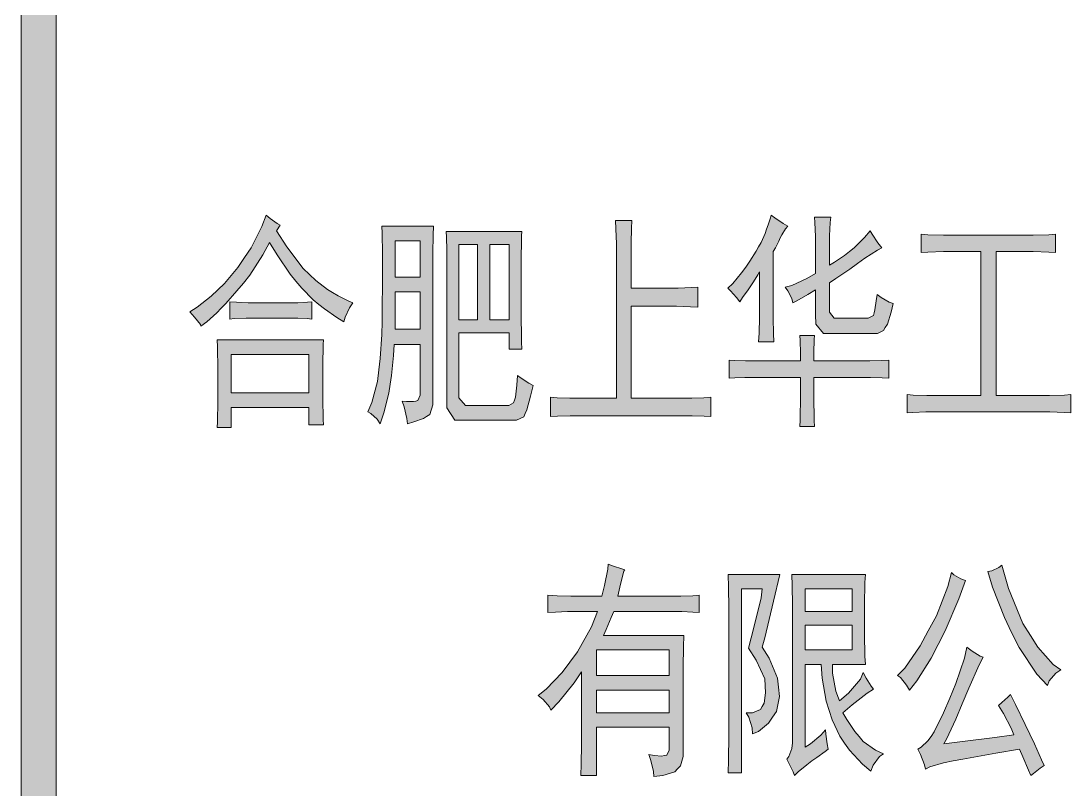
# Model space of a CAD drawing. Header units: millimetres. Extents: x 0 to 586, y 0 to 414.
# Drawn here: x 541.05 to 561.64, y 372.37 to 387.44 of the extents above; entities that cross this region are included whole.
import ezdxf

# ---------------------------------------------------------------- set-up
doc = ezdxf.new("R2010")
doc.units = ezdxf.units.MM

msp = doc.modelspace()

# ---------------------------------------------------------------- hatches: boundary and pattern name
h = msp.add_hatch(color=0)
h.dxf.hatch_style = 2
h.paths.add_polyline_path([(541.736139, 9.860139), (541.048222, 9.860139), (541.048222, 404.223361), (541.736139, 404.223361)])
h = msp.add_hatch(color=0)
h.dxf.hatch_style = 2
h.paths.add_polyline_path([(546.061194, 383.331861), (546.25875, 383.017889), (546.583306, 382.591028), (546.706778, 382.474611), (546.83025, 382.358194), (547.056028, 382.181806), (547.158333, 382.118306), (547.264167, 382.054806), (547.461722, 381.956028), (547.556972, 381.92075), (547.489944, 381.821972), (547.40175, 381.635), (547.380583, 381.546806), (547.243, 381.627944), (546.996056, 381.797278), (546.886694, 381.885472), (546.773806, 381.973667), (546.551556, 382.202972), (546.438667, 382.340556), (546.325778, 382.478139), (546.06825, 382.859139), (545.923611, 383.099028), (545.793083, 382.859139), (545.535556, 382.4605), (545.408556, 382.305278), (545.281556, 382.150056), (545.066361, 381.903111), (544.974639, 381.814917), (544.886444, 381.723194), (544.688889, 381.546806), (544.576, 381.458611), (544.565417, 381.493889), (544.452528, 381.635), (544.357278, 381.744361), (544.501917, 381.832556), (544.777083, 382.04775), (544.907611, 382.171222), (545.038139, 382.294694), (545.299194, 382.612194), (545.429722, 382.806222), (545.56025, 382.996722), (545.771917, 383.413), (545.853056, 383.63525), (545.930667, 383.57175), (546.06825, 383.472972), (546.128222, 383.437694)])
h = msp.add_hatch(color=0)
h.dxf.hatch_style = 2
h.paths.add_polyline_path([(556.087139, 383.420056), (556.041278, 383.367139), (555.963667, 383.250722), (555.935444, 383.19075), (555.91075, 383.12725), (555.840194, 382.993194), (555.797861, 382.922639), (555.797861, 381.762), (555.797861, 381.617361), (555.804917, 381.313972), (555.811972, 381.151694), (555.512111, 381.151694), (555.519167, 381.324556), (555.526222, 381.627944), (555.526222, 381.762), (555.526222, 382.527528), (555.498, 382.467556), (555.413333, 382.326444), (555.360417, 382.252361), (555.303972, 382.17475), (555.194611, 382.019528), (555.141694, 381.938389), (555.078194, 382.019528), (554.961778, 382.153583), (554.905333, 382.2065), (555.004111, 382.294694), (555.176972, 382.502833), (555.258111, 382.61925), (555.335722, 382.732139), (555.462722, 382.933222), (555.512111, 383.017889), (555.557972, 383.102556), (555.639111, 383.275417), (555.667333, 383.360083), (555.699083, 383.44475), (555.744944, 383.582333), (555.759056, 383.63525), (555.826083, 383.582333), (555.991889, 383.4765)])
h = msp.add_hatch(color=0)
h.dxf.hatch_style = 2
h.paths.add_polyline_path([(556.92675, 383.599972), (556.912639, 383.494139), (556.898528, 383.233083), (556.898528, 383.081389), (556.898528, 382.654528), (557.000833, 382.7145), (557.198389, 382.848556), (557.290111, 382.922639), (557.381833, 382.993194), (557.586444, 383.197806), (557.695806, 383.331861), (557.734611, 383.261306), (557.851028, 383.091972), (557.928639, 382.993194), (557.840444, 382.947333), (557.597028, 382.795639), (557.448861, 382.689806), (557.297167, 382.580444), (557.022, 382.393472), (556.898528, 382.312333), (556.898528, 381.850194), (556.898528, 381.733778), (556.993778, 381.617361), (557.089028, 381.617361), (557.572333, 381.617361), (557.660528, 381.617361), (557.762833, 381.670278), (557.776944, 381.723194), (557.791056, 381.779639), (557.819278, 381.956028), (557.833389, 382.083028), (557.914528, 382.019528), (558.073278, 381.931333), (558.147361, 381.903111), (558.112083, 381.733778), (558.038, 381.500944), (557.995667, 381.437444), (557.956861, 381.377472), (557.840444, 381.313972), (557.762833, 381.313972), (556.92675, 381.313972), (556.782111, 381.313972), (556.630417, 381.500944), (556.623361, 381.687917), (556.623361, 382.171222), (556.478722, 382.083028), (556.26, 381.956028), (556.182389, 381.92075), (556.16475, 382.001889), (556.087139, 382.153583), (556.034222, 382.224139), (556.16475, 382.259417), (556.457556, 382.393472), (556.623361, 382.49225), (556.623361, 383.046111), (556.623361, 383.215444), (556.616306, 383.494139), (556.60925, 383.599972)])
h = msp.add_hatch(color=0)
h.paths.add_polyline_path([(548.520056, 379.991056), (548.60825, 379.984), (548.742306, 379.984), (548.788167, 379.991056), (548.8305, 380.001639), (548.876361, 380.107472), (548.876361, 380.20625), (548.876361, 381.098778), (548.368361, 381.098778), (548.35425, 380.887111), (548.311917, 380.495528), (548.287222, 380.322667), (548.259, 380.149806), (548.16375, 379.76175), (548.093194, 379.546556), (548.033222, 379.63475), (547.90975, 379.751167), (547.84625, 379.779389), (547.927389, 379.966361), (548.040278, 380.375583), (548.064972, 380.601361), (548.093194, 380.823611), (548.124944, 381.296333), (548.128472, 381.546806), (548.132, 381.797278), (548.135528, 382.322917), (548.135528, 382.598083), (548.135528, 382.876778), (548.128472, 383.286), (548.121417, 383.420056), (549.137417, 383.420056), (549.130361, 383.243667), (549.123306, 382.894417), (549.123306, 382.725083), (549.123306, 380.082778), (549.123306, 379.9205), (549.063333, 379.726472), (548.999833, 379.687667), (548.939861, 379.652389), (548.752889, 379.581833), (548.629417, 379.546556), (548.615306, 379.652389), (548.562389, 379.878167)])
h.paths.add_polyline_path([(548.876361, 381.402167), (548.876361, 382.135944), (548.382472, 382.135944), (548.382472, 381.402167)])
h.paths.add_polyline_path([(548.876361, 382.421694), (548.876361, 383.134306), (548.382472, 383.134306), (548.382472, 382.421694)])
h = msp.add_hatch(color=0)
h.dxf.hatch_style = 2
h.paths.add_polyline_path([(553.025028, 383.529417), (553.017972, 383.377722), (553.010917, 383.091972), (553.010917, 382.957917), (553.010917, 382.2065), (553.794083, 382.2065), (553.931667, 382.2065), (554.192722, 382.217083), (554.316194, 382.224139), (554.316194, 381.832556), (554.178611, 381.839611), (553.903444, 381.850194), (553.765861, 381.850194), (553.010917, 381.850194), (553.010917, 380.0475), (554.097472, 380.0475), (554.199778, 380.0475), (554.439667, 380.054556), (554.57725, 380.065139), (554.57725, 379.687667), (554.446722, 379.69825), (554.206833, 379.705306), (554.097472, 379.705306), (551.924361, 379.705306), (551.815, 379.705306), (551.568056, 379.69825), (551.430472, 379.687667), (551.430472, 380.065139), (551.561, 380.054556), (551.807944, 380.0475), (551.924361, 380.0475), (552.721639, 380.0475), (552.721639, 382.940278), (552.721639, 383.074333), (552.714583, 383.367139), (552.707528, 383.529417)])
h = msp.add_hatch(color=0)
h.paths.add_polyline_path([(550.869556, 383.314222), (550.8625, 383.233083), (550.855444, 382.689806), (550.855444, 382.224139), (550.855444, 381.762), (550.8625, 381.151694), (550.869556, 381.010583), (550.622611, 381.010583), (550.622611, 381.331611), (549.631306, 381.331611), (549.631306, 380.20625), (549.631306, 380.054556), (549.761833, 379.902861), (549.892361, 379.902861), (550.537944, 379.902861), (550.615556, 379.902861), (550.707278, 379.955778), (550.724917, 380.012222), (550.742556, 380.065139), (550.770778, 380.305028), (550.784889, 380.492), (550.855444, 380.439083), (551.007139, 380.340306), (551.088278, 380.297972), (551.038889, 380.089833), (550.964806, 379.818194), (550.936583, 379.751167), (550.908361, 379.684139), (550.763722, 379.617111), (550.647306, 379.617111), (549.715972, 379.617111), (549.557222, 379.617111), (549.398472, 379.860528), (549.398472, 380.100417), (549.398472, 382.795639), (549.398472, 382.947333), (549.391417, 383.208389), (549.384361, 383.314222)])
h.paths.add_polyline_path([(550.622611, 381.582083), (550.622611, 383.06375), (550.238083, 383.06375), (550.238083, 381.582083)])
h.paths.add_polyline_path([(550.001722, 381.582083), (550.001722, 383.06375), (549.631306, 383.06375), (549.631306, 381.582083)])
h = msp.add_hatch(color=0)
h.dxf.hatch_style = 2
h.paths.add_polyline_path([(560.729694, 383.243667), (560.8955, 383.243667), (561.198889, 383.250722), (561.332944, 383.261306), (561.332944, 382.905), (561.198889, 382.912056), (560.8955, 382.922639), (560.729694, 382.922639), (560.168778, 382.922639), (560.168778, 380.100417), (561.061306, 380.100417), (561.216528, 380.100417), (561.505806, 380.107472), (561.636333, 380.118056), (561.636333, 379.76175), (561.505806, 379.768806), (561.223583, 379.779389), (561.075417, 379.779389), (558.944639, 379.779389), (558.792944, 379.779389), (558.531889, 379.768806), (558.422528, 379.76175), (558.422528, 380.118056), (558.538944, 380.107472), (558.807056, 380.100417), (558.95875, 380.100417), (559.865389, 380.100417), (559.865389, 382.922639), (559.315056, 382.922639), (559.138667, 382.922639), (558.828222, 382.912056), (558.697694, 382.905), (558.697694, 383.261306), (558.828222, 383.250722), (559.138667, 383.243667), (559.315056, 383.243667)])
h = msp.add_hatch(color=0)
h.dxf.hatch_style = 2
h.paths.add_polyline_path([(546.364583, 381.92075), (546.473944, 381.92075), (546.664444, 381.931333), (546.749111, 381.938389), (546.749111, 381.599722), (546.657389, 381.610306), (546.473944, 381.617361), (546.375167, 381.617361), (545.606111, 381.617361), (545.465, 381.617361), (545.228639, 381.610306), (545.140444, 381.599722), (545.140444, 381.938389), (545.270972, 381.931333), (545.503806, 381.92075), (545.606111, 381.92075)])
h = msp.add_hatch(color=0)
h.paths.add_polyline_path([(546.981944, 381.1905), (546.974889, 381.098778), (546.967833, 380.689556), (546.967833, 380.368528), (546.967833, 380.0475), (546.974889, 379.627694), (546.981944, 379.528917), (546.692667, 379.528917), (546.692667, 379.867583), (545.168667, 379.867583), (545.168667, 379.476), (544.8935, 379.476), (544.900556, 379.581833), (544.907611, 379.991056), (544.907611, 380.297972), (544.907611, 380.608417), (544.900556, 381.056444), (544.8935, 381.1905)])
h.paths.add_polyline_path([(546.692667, 380.153333), (546.692667, 380.90475), (545.168667, 380.90475), (545.168667, 380.153333)])
h = msp.add_hatch(color=0)
h.dxf.hatch_style = 2
h.paths.add_polyline_path([(556.334083, 380.77775), (556.334083, 380.929444), (556.327028, 381.179917), (556.319972, 381.278694), (556.60925, 381.278694), (556.602194, 381.197556), (556.595139, 380.947083), (556.595139, 380.77775), (557.586444, 380.77775), (557.68875, 380.77775), (557.928639, 380.788333), (558.066222, 380.795389), (558.066222, 380.439083), (557.935694, 380.449667), (557.702861, 380.456722), (557.597028, 380.456722), (556.595139, 380.456722), (556.595139, 380.089833), (556.602194, 379.610056), (556.60925, 379.493639), (556.319972, 379.493639), (556.327028, 379.617111), (556.334083, 380.100417), (556.334083, 380.456722), (555.332194, 380.456722), (555.244, 380.456722), (555.042917, 380.449667), (554.933556, 380.439083), (554.933556, 380.795389), (555.042917, 380.788333), (555.251056, 380.77775), (555.346306, 380.77775)])
h = msp.add_hatch(color=0)
h.paths.add_polyline_path([(551.187056, 374.219611), (551.345806, 374.343083), (551.65625, 374.671167), (551.807944, 374.87225), (551.959639, 375.073333), (552.231278, 375.567222), (552.35475, 375.863556), (551.860861, 375.863556), (551.765611, 375.863556), (551.525722, 375.852972), (551.381083, 375.845917), (551.381083, 376.184583), (551.561, 376.174), (551.829111, 376.166944), (551.917306, 376.166944), (552.439417, 376.166944), (552.492333, 376.378611), (552.555833, 376.692583), (552.562889, 376.791361), (552.665194, 376.756083), (552.831, 376.703167), (552.890972, 376.685528), (552.869806, 376.657306), (552.802778, 376.399778), (552.753389, 376.166944), (553.868167, 376.166944), (553.984583, 376.166944), (554.224472, 376.174), (554.347944, 376.184583), (554.347944, 375.845917), (554.224472, 375.852972), (554.00575, 375.863556), (553.906972, 375.863556), (552.67225, 375.863556), (552.622861, 375.747139), (552.520556, 375.514306), (552.467639, 375.397889), (554.044556, 375.397889), (554.0375, 375.175639), (554.030444, 374.773472), (554.030444, 374.593556), (554.030444, 373.147167), (554.030444, 373.023694), (553.977528, 372.84025), (553.921083, 372.783806), (553.868167, 372.723833), (553.635333, 372.64975), (553.455417, 372.632111), (553.448361, 372.727361), (553.398972, 372.942556), (553.360167, 373.058972), (553.462472, 373.041333), (553.614167, 373.03075), (553.660028, 373.041333), (553.709417, 373.051917), (553.758806, 373.147167), (553.758806, 373.238889), (553.758806, 373.595194), (552.330056, 373.595194), (552.330056, 372.64975), (552.026667, 372.64975), (552.033722, 372.872), (552.040778, 373.256528), (552.040778, 373.415278), (552.040778, 374.685278), (551.896139, 374.470083), (551.59275, 374.096139), (551.437528, 373.933861), (551.409306, 373.997361), (551.285833, 374.138472)])
h.paths.add_polyline_path([(553.758806, 374.611194), (553.758806, 375.112139), (552.330056, 375.112139), (552.330056, 374.611194)])
h.paths.add_polyline_path([(553.758806, 373.880944), (553.758806, 374.325444), (552.330056, 374.325444), (552.330056, 373.880944)])
h = msp.add_hatch(color=0)
h.dxf.hatch_style = 2
h.paths.add_polyline_path([(560.281667, 376.773722), (560.412194, 376.318639), (560.690889, 375.630722), (560.839056, 375.397889), (560.987222, 375.165056), (561.283556, 374.826389), (561.43525, 374.720556), (561.34, 374.657056), (561.209472, 374.505361), (561.174194, 374.417167), (560.969583, 374.639417), (560.616806, 375.158), (560.472167, 375.450806), (560.331056, 375.747139), (560.094694, 376.343333), (560.0065, 376.646722), (560.084111, 376.664361), (560.218167, 376.727861)])
h = msp.add_hatch(color=0)
h.dxf.hatch_style = 2
h.paths.add_polyline_path([(555.928389, 376.593806), (555.804917, 376.068167), (555.632056, 375.352028), (555.582667, 375.165056), (555.72025, 374.953389), (555.879, 374.558278), (555.900167, 374.381889), (555.921333, 374.201972), (555.861361, 373.905639), (555.78375, 373.79275), (555.702611, 373.676333), (555.508583, 373.514056), (555.392167, 373.468194), (555.385111, 373.584611), (555.321611, 373.79275), (555.268694, 373.880944), (555.392167, 373.880944), (555.550917, 373.944444), (555.582667, 374.004417), (555.617944, 374.067917), (555.646167, 374.269), (555.639111, 374.406583), (555.632056, 374.544167), (555.46625, 374.914583), (555.311028, 375.147417), (555.420389, 375.549583), (555.557972, 376.131667), (555.582667, 376.308056), (555.173444, 376.308056), (555.173444, 372.702667), (554.912389, 372.702667), (554.919444, 372.953139), (554.9265, 373.4435), (554.9265, 373.683389), (554.9265, 375.771833), (554.9265, 375.934111), (554.919444, 376.343333), (554.912389, 376.593806)])
h = msp.add_hatch(color=0)
h.paths.add_polyline_path([(557.604083, 376.593806), (557.597028, 376.435056), (557.589972, 375.987028), (557.589972, 375.701278), (557.589972, 375.426111), (557.597028, 374.988667), (557.604083, 374.826389), (556.9585, 374.826389), (556.9585, 374.657056), (557.025528, 374.30075), (557.096083, 374.113778), (557.272472, 374.265472), (557.508833, 374.540639), (557.56175, 374.667639), (557.618194, 374.558278), (557.7205, 374.399528), (557.766361, 374.343083), (557.642889, 374.265472), (557.343028, 374.032639), (557.163111, 373.880944), (557.240722, 373.746889), (557.395944, 373.514056), (557.480611, 373.415278), (557.56175, 373.3165), (557.801639, 373.147167), (557.960389, 373.076611), (557.87925, 373.023694), (557.755778, 372.854361), (557.713444, 372.737944), (557.547639, 372.872), (557.290111, 373.143639), (557.198389, 373.281222), (557.106667, 373.422333), (556.954972, 373.743361), (556.895, 373.926806), (556.838556, 374.106722), (556.757417, 374.558278), (556.73625, 374.826389), (556.422278, 374.826389), (556.422278, 373.203611), (556.531639, 373.274167), (556.732722, 373.4435), (556.820917, 373.542278), (556.827972, 373.461139), (556.856194, 373.274167), (556.873833, 373.164806), (556.813861, 373.122472), (556.651583, 373.006056), (556.552806, 372.9355), (556.454028, 372.861417), (556.284694, 372.720306), (556.217667, 372.64975), (556.189444, 372.720306), (556.111833, 372.879056), (556.065972, 372.970778), (556.104778, 373.023694), (556.161222, 373.182444), (556.175333, 373.291806), (556.175333, 375.810639), (556.175333, 375.987028), (556.168278, 376.378611), (556.161222, 376.593806)])
h.paths.add_polyline_path([(557.343028, 375.112139), (557.343028, 375.595444), (556.422278, 375.595444), (556.422278, 375.112139)])
h.paths.add_polyline_path([(557.343028, 375.863556), (557.343028, 376.308056), (556.422278, 376.308056), (556.422278, 375.863556)])
h = msp.add_hatch(color=0)
h.dxf.hatch_style = 2
h.paths.add_polyline_path([(559.569056, 376.470333), (559.438528, 376.114028), (559.170417, 375.486083), (559.032833, 375.217972), (558.89525, 374.953389), (558.613028, 374.505361), (558.468389, 374.325444), (558.411944, 374.424222), (558.295528, 374.568861), (558.235556, 374.611194), (558.380194, 374.755833), (558.680056, 375.193278), (558.838806, 375.486083), (558.997556, 375.782417), (559.223333, 376.353917), (559.293889, 376.629083), (559.33975, 376.58675), (559.477333, 376.505611)])
h = msp.add_hatch(color=0)
h.dxf.hatch_style = 2
h.paths.add_polyline_path([(560.5145, 373.450556), (560.461583, 373.577556), (560.309889, 373.863306), (560.214639, 374.022056), (560.281667, 374.0785), (560.398083, 374.184333), (560.447472, 374.23725), (560.549778, 374.039694), (560.740278, 373.651639), (560.832, 373.461139), (560.920194, 373.270639), (561.057778, 372.960194), (561.107167, 372.843778), (561.029556, 372.790861), (560.899028, 372.692083), (560.846111, 372.64975), (560.803778, 372.755583), (560.694417, 373.013111), (560.623861, 373.164806), (560.16525, 373.087194), (559.516139, 372.970778), (559.325639, 372.9355), (559.138667, 372.896694), (558.867028, 372.819083), (558.785889, 372.773222), (558.764722, 372.861417), (558.687111, 373.058972), (558.634194, 373.164806), (558.701222, 373.203611), (558.83175, 373.327083), (558.89525, 373.415278), (558.955222, 373.507), (559.138667, 373.880944), (559.258611, 374.166694), (559.378556, 374.452444), (559.547889, 374.953389), (559.59375, 375.165056), (559.699583, 375.087444), (559.854806, 374.988667), (559.91125, 374.971028), (559.833639, 374.819333), (559.632556, 374.36425), (559.505556, 374.057333), (559.378556, 373.753944), (559.195111, 373.362361), (559.142194, 373.274167), (559.456167, 373.309444), (560.144083, 373.397639)])

# ---------------------------------------------------------------- linework, layer by layer
at = {"color": 0, "lineweight": 0}
for points in [[(541.736139, 9.860139), (541.048222, 9.860139), (541.048222, 404.223361), (541.736139, 404.223361)], [(546.061194, 383.331861), (546.25875, 383.017889), (546.583306, 382.591028), (546.706778, 382.474611), (546.83025, 382.358194), (547.056028, 382.181806), (547.158333, 382.118306), (547.264167, 382.054806), (547.461722, 381.956028), (547.556972, 381.92075), (547.489944, 381.821972), (547.40175, 381.635), (547.380583, 381.546806), (547.243, 381.627944), (546.996056, 381.797278), (546.886694, 381.885472), (546.773806, 381.973667), (546.551556, 382.202972), (546.438667, 382.340556), (546.325778, 382.478139), (546.06825, 382.859139), (545.923611, 383.099028), (545.793083, 382.859139), (545.535556, 382.4605), (545.408556, 382.305278), (545.281556, 382.150056), (545.066361, 381.903111), (544.974639, 381.814917), (544.886444, 381.723194), (544.688889, 381.546806), (544.576, 381.458611), (544.565417, 381.493889), (544.452528, 381.635), (544.357278, 381.744361), (544.501917, 381.832556), (544.777083, 382.04775), (544.907611, 382.171222), (545.038139, 382.294694), (545.299194, 382.612194), (545.429722, 382.806222), (545.56025, 382.996722), (545.771917, 383.413), (545.853056, 383.63525), (545.930667, 383.57175), (546.06825, 383.472972), (546.128222, 383.437694)], [(556.087139, 383.420056), (556.041278, 383.367139), (555.963667, 383.250722), (555.935444, 383.19075), (555.91075, 383.12725), (555.840194, 382.993194), (555.797861, 382.922639), (555.797861, 381.762), (555.797861, 381.617361), (555.804917, 381.313972), (555.811972, 381.151694), (555.512111, 381.151694), (555.519167, 381.324556), (555.526222, 381.627944), (555.526222, 381.762), (555.526222, 382.527528), (555.498, 382.467556), (555.413333, 382.326444), (555.360417, 382.252361), (555.303972, 382.17475), (555.194611, 382.019528), (555.141694, 381.938389), (555.078194, 382.019528), (554.961778, 382.153583), (554.905333, 382.2065), (555.004111, 382.294694), (555.176972, 382.502833), (555.258111, 382.61925), (555.335722, 382.732139), (555.462722, 382.933222), (555.512111, 383.017889), (555.557972, 383.102556), (555.639111, 383.275417), (555.667333, 383.360083), (555.699083, 383.44475), (555.744944, 383.582333), (555.759056, 383.63525), (555.826083, 383.582333), (555.991889, 383.4765)], [(556.92675, 383.599972), (556.912639, 383.494139), (556.898528, 383.233083), (556.898528, 383.081389), (556.898528, 382.654528), (557.000833, 382.7145), (557.198389, 382.848556), (557.290111, 382.922639), (557.381833, 382.993194), (557.586444, 383.197806), (557.695806, 383.331861), (557.734611, 383.261306), (557.851028, 383.091972), (557.928639, 382.993194), (557.840444, 382.947333), (557.597028, 382.795639), (557.448861, 382.689806), (557.297167, 382.580444), (557.022, 382.393472), (556.898528, 382.312333), (556.898528, 381.850194), (556.898528, 381.733778), (556.993778, 381.617361), (557.089028, 381.617361), (557.572333, 381.617361), (557.660528, 381.617361), (557.762833, 381.670278), (557.776944, 381.723194), (557.791056, 381.779639), (557.819278, 381.956028), (557.833389, 382.083028), (557.914528, 382.019528), (558.073278, 381.931333), (558.147361, 381.903111), (558.112083, 381.733778), (558.038, 381.500944), (557.995667, 381.437444), (557.956861, 381.377472), (557.840444, 381.313972), (557.762833, 381.313972), (556.92675, 381.313972), (556.782111, 381.313972), (556.630417, 381.500944), (556.623361, 381.687917), (556.623361, 382.171222), (556.478722, 382.083028), (556.26, 381.956028), (556.182389, 381.92075), (556.16475, 382.001889), (556.087139, 382.153583), (556.034222, 382.224139), (556.16475, 382.259417), (556.457556, 382.393472), (556.623361, 382.49225), (556.623361, 383.046111), (556.623361, 383.215444), (556.616306, 383.494139), (556.60925, 383.599972)], [(548.520056, 379.991056), (548.60825, 379.984), (548.742306, 379.984), (548.788167, 379.991056), (548.8305, 380.001639), (548.876361, 380.107472), (548.876361, 380.20625), (548.876361, 381.098778), (548.368361, 381.098778), (548.35425, 380.887111), (548.311917, 380.495528), (548.287222, 380.322667), (548.259, 380.149806), (548.16375, 379.76175), (548.093194, 379.546556), (548.033222, 379.63475), (547.90975, 379.751167), (547.84625, 379.779389), (547.927389, 379.966361), (548.040278, 380.375583), (548.064972, 380.601361), (548.093194, 380.823611), (548.124944, 381.296333), (548.128472, 381.546806), (548.132, 381.797278), (548.135528, 382.322917), (548.135528, 382.598083), (548.135528, 382.876778), (548.128472, 383.286), (548.121417, 383.420056), (549.137417, 383.420056), (549.130361, 383.243667), (549.123306, 382.894417), (549.123306, 382.725083), (549.123306, 380.082778), (549.123306, 379.9205), (549.063333, 379.726472), (548.999833, 379.687667), (548.939861, 379.652389), (548.752889, 379.581833), (548.629417, 379.546556), (548.615306, 379.652389), (548.562389, 379.878167)], [(553.025028, 383.529417), (553.017972, 383.377722), (553.010917, 383.091972), (553.010917, 382.957917), (553.010917, 382.2065), (553.794083, 382.2065), (553.931667, 382.2065), (554.192722, 382.217083), (554.316194, 382.224139), (554.316194, 381.832556), (554.178611, 381.839611), (553.903444, 381.850194), (553.765861, 381.850194), (553.010917, 381.850194), (553.010917, 380.0475), (554.097472, 380.0475), (554.199778, 380.0475), (554.439667, 380.054556), (554.57725, 380.065139), (554.57725, 379.687667), (554.446722, 379.69825), (554.206833, 379.705306), (554.097472, 379.705306), (551.924361, 379.705306), (551.815, 379.705306), (551.568056, 379.69825), (551.430472, 379.687667), (551.430472, 380.065139), (551.561, 380.054556), (551.807944, 380.0475), (551.924361, 380.0475), (552.721639, 380.0475), (552.721639, 382.940278), (552.721639, 383.074333), (552.714583, 383.367139), (552.707528, 383.529417)], [(550.869556, 383.314222), (550.8625, 383.233083), (550.855444, 382.689806), (550.855444, 382.224139), (550.855444, 381.762), (550.8625, 381.151694), (550.869556, 381.010583), (550.622611, 381.010583), (550.622611, 381.331611), (549.631306, 381.331611), (549.631306, 380.20625), (549.631306, 380.054556), (549.761833, 379.902861), (549.892361, 379.902861), (550.537944, 379.902861), (550.615556, 379.902861), (550.707278, 379.955778), (550.724917, 380.012222), (550.742556, 380.065139), (550.770778, 380.305028), (550.784889, 380.492), (550.855444, 380.439083), (551.007139, 380.340306), (551.088278, 380.297972), (551.038889, 380.089833), (550.964806, 379.818194), (550.936583, 379.751167), (550.908361, 379.684139), (550.763722, 379.617111), (550.647306, 379.617111), (549.715972, 379.617111), (549.557222, 379.617111), (549.398472, 379.860528), (549.398472, 380.100417), (549.398472, 382.795639), (549.398472, 382.947333), (549.391417, 383.208389), (549.384361, 383.314222)], [(560.729694, 383.243667), (560.8955, 383.243667), (561.198889, 383.250722), (561.332944, 383.261306), (561.332944, 382.905), (561.198889, 382.912056), (560.8955, 382.922639), (560.729694, 382.922639), (560.168778, 382.922639), (560.168778, 380.100417), (561.061306, 380.100417), (561.216528, 380.100417), (561.505806, 380.107472), (561.636333, 380.118056), (561.636333, 379.76175), (561.505806, 379.768806), (561.223583, 379.779389), (561.075417, 379.779389), (558.944639, 379.779389), (558.792944, 379.779389), (558.531889, 379.768806), (558.422528, 379.76175), (558.422528, 380.118056), (558.538944, 380.107472), (558.807056, 380.100417), (558.95875, 380.100417), (559.865389, 380.100417), (559.865389, 382.922639), (559.315056, 382.922639), (559.138667, 382.922639), (558.828222, 382.912056), (558.697694, 382.905), (558.697694, 383.261306), (558.828222, 383.250722), (559.138667, 383.243667), (559.315056, 383.243667)], [(548.876361, 382.421694), (548.876361, 383.134306), (548.382472, 383.134306), (548.382472, 382.421694)], [(550.001722, 381.582083), (550.001722, 383.06375), (549.631306, 383.06375), (549.631306, 381.582083)], [(550.622611, 381.582083), (550.622611, 383.06375), (550.238083, 383.06375), (550.238083, 381.582083)], [(548.876361, 381.402167), (548.876361, 382.135944), (548.382472, 382.135944), (548.382472, 381.402167)], [(546.364583, 381.92075), (546.473944, 381.92075), (546.664444, 381.931333), (546.749111, 381.938389), (546.749111, 381.599722), (546.657389, 381.610306), (546.473944, 381.617361), (546.375167, 381.617361), (545.606111, 381.617361), (545.465, 381.617361), (545.228639, 381.610306), (545.140444, 381.599722), (545.140444, 381.938389), (545.270972, 381.931333), (545.503806, 381.92075), (545.606111, 381.92075)], [(546.981944, 381.1905), (546.974889, 381.098778), (546.967833, 380.689556), (546.967833, 380.368528), (546.967833, 380.0475), (546.974889, 379.627694), (546.981944, 379.528917), (546.692667, 379.528917), (546.692667, 379.867583), (545.168667, 379.867583), (545.168667, 379.476), (544.8935, 379.476), (544.900556, 379.581833), (544.907611, 379.991056), (544.907611, 380.297972), (544.907611, 380.608417), (544.900556, 381.056444), (544.8935, 381.1905)], [(556.334083, 380.77775), (556.334083, 380.929444), (556.327028, 381.179917), (556.319972, 381.278694), (556.60925, 381.278694), (556.602194, 381.197556), (556.595139, 380.947083), (556.595139, 380.77775), (557.586444, 380.77775), (557.68875, 380.77775), (557.928639, 380.788333), (558.066222, 380.795389), (558.066222, 380.439083), (557.935694, 380.449667), (557.702861, 380.456722), (557.597028, 380.456722), (556.595139, 380.456722), (556.595139, 380.089833), (556.602194, 379.610056), (556.60925, 379.493639), (556.319972, 379.493639), (556.327028, 379.617111), (556.334083, 380.100417), (556.334083, 380.456722), (555.332194, 380.456722), (555.244, 380.456722), (555.042917, 380.449667), (554.933556, 380.439083), (554.933556, 380.795389), (555.042917, 380.788333), (555.251056, 380.77775), (555.346306, 380.77775)], [(546.692667, 380.153333), (546.692667, 380.90475), (545.168667, 380.90475), (545.168667, 380.153333)], [(551.187056, 374.219611), (551.345806, 374.343083), (551.65625, 374.671167), (551.807944, 374.87225), (551.959639, 375.073333), (552.231278, 375.567222), (552.35475, 375.863556), (551.860861, 375.863556), (551.765611, 375.863556), (551.525722, 375.852972), (551.381083, 375.845917), (551.381083, 376.184583), (551.561, 376.174), (551.829111, 376.166944), (551.917306, 376.166944), (552.439417, 376.166944), (552.492333, 376.378611), (552.555833, 376.692583), (552.562889, 376.791361), (552.665194, 376.756083), (552.831, 376.703167), (552.890972, 376.685528), (552.869806, 376.657306), (552.802778, 376.399778), (552.753389, 376.166944), (553.868167, 376.166944), (553.984583, 376.166944), (554.224472, 376.174), (554.347944, 376.184583), (554.347944, 375.845917), (554.224472, 375.852972), (554.00575, 375.863556), (553.906972, 375.863556), (552.67225, 375.863556), (552.622861, 375.747139), (552.520556, 375.514306), (552.467639, 375.397889), (554.044556, 375.397889), (554.0375, 375.175639), (554.030444, 374.773472), (554.030444, 374.593556), (554.030444, 373.147167), (554.030444, 373.023694), (553.977528, 372.84025), (553.921083, 372.783806), (553.868167, 372.723833), (553.635333, 372.64975), (553.455417, 372.632111), (553.448361, 372.727361), (553.398972, 372.942556), (553.360167, 373.058972), (553.462472, 373.041333), (553.614167, 373.03075), (553.660028, 373.041333), (553.709417, 373.051917), (553.758806, 373.147167), (553.758806, 373.238889), (553.758806, 373.595194), (552.330056, 373.595194), (552.330056, 372.64975), (552.026667, 372.64975), (552.033722, 372.872), (552.040778, 373.256528), (552.040778, 373.415278), (552.040778, 374.685278), (551.896139, 374.470083), (551.59275, 374.096139), (551.437528, 373.933861), (551.409306, 373.997361), (551.285833, 374.138472)], [(560.281667, 376.773722), (560.412194, 376.318639), (560.690889, 375.630722), (560.839056, 375.397889), (560.987222, 375.165056), (561.283556, 374.826389), (561.43525, 374.720556), (561.34, 374.657056), (561.209472, 374.505361), (561.174194, 374.417167), (560.969583, 374.639417), (560.616806, 375.158), (560.472167, 375.450806), (560.331056, 375.747139), (560.094694, 376.343333), (560.0065, 376.646722), (560.084111, 376.664361), (560.218167, 376.727861)], [(555.928389, 376.593806), (555.804917, 376.068167), (555.632056, 375.352028), (555.582667, 375.165056), (555.72025, 374.953389), (555.879, 374.558278), (555.900167, 374.381889), (555.921333, 374.201972), (555.861361, 373.905639), (555.78375, 373.79275), (555.702611, 373.676333), (555.508583, 373.514056), (555.392167, 373.468194), (555.385111, 373.584611), (555.321611, 373.79275), (555.268694, 373.880944), (555.392167, 373.880944), (555.550917, 373.944444), (555.582667, 374.004417), (555.617944, 374.067917), (555.646167, 374.269), (555.639111, 374.406583), (555.632056, 374.544167), (555.46625, 374.914583), (555.311028, 375.147417), (555.420389, 375.549583), (555.557972, 376.131667), (555.582667, 376.308056), (555.173444, 376.308056), (555.173444, 372.702667), (554.912389, 372.702667), (554.919444, 372.953139), (554.9265, 373.4435), (554.9265, 373.683389), (554.9265, 375.771833), (554.9265, 375.934111), (554.919444, 376.343333), (554.912389, 376.593806)], [(557.604083, 376.593806), (557.597028, 376.435056), (557.589972, 375.987028), (557.589972, 375.701278), (557.589972, 375.426111), (557.597028, 374.988667), (557.604083, 374.826389), (556.9585, 374.826389), (556.9585, 374.657056), (557.025528, 374.30075), (557.096083, 374.113778), (557.272472, 374.265472), (557.508833, 374.540639), (557.56175, 374.667639), (557.618194, 374.558278), (557.7205, 374.399528), (557.766361, 374.343083), (557.642889, 374.265472), (557.343028, 374.032639), (557.163111, 373.880944), (557.240722, 373.746889), (557.395944, 373.514056), (557.480611, 373.415278), (557.56175, 373.3165), (557.801639, 373.147167), (557.960389, 373.076611), (557.87925, 373.023694), (557.755778, 372.854361), (557.713444, 372.737944), (557.547639, 372.872), (557.290111, 373.143639), (557.198389, 373.281222), (557.106667, 373.422333), (556.954972, 373.743361), (556.895, 373.926806), (556.838556, 374.106722), (556.757417, 374.558278), (556.73625, 374.826389), (556.422278, 374.826389), (556.422278, 373.203611), (556.531639, 373.274167), (556.732722, 373.4435), (556.820917, 373.542278), (556.827972, 373.461139), (556.856194, 373.274167), (556.873833, 373.164806), (556.813861, 373.122472), (556.651583, 373.006056), (556.552806, 372.9355), (556.454028, 372.861417), (556.284694, 372.720306), (556.217667, 372.64975), (556.189444, 372.720306), (556.111833, 372.879056), (556.065972, 372.970778), (556.104778, 373.023694), (556.161222, 373.182444), (556.175333, 373.291806), (556.175333, 375.810639), (556.175333, 375.987028), (556.168278, 376.378611), (556.161222, 376.593806)], [(559.569056, 376.470333), (559.438528, 376.114028), (559.170417, 375.486083), (559.032833, 375.217972), (558.89525, 374.953389), (558.613028, 374.505361), (558.468389, 374.325444), (558.411944, 374.424222), (558.295528, 374.568861), (558.235556, 374.611194), (558.380194, 374.755833), (558.680056, 375.193278), (558.838806, 375.486083), (558.997556, 375.782417), (559.223333, 376.353917), (559.293889, 376.629083), (559.33975, 376.58675), (559.477333, 376.505611)], [(557.343028, 375.863556), (557.343028, 376.308056), (556.422278, 376.308056), (556.422278, 375.863556)], [(557.343028, 375.112139), (557.343028, 375.595444), (556.422278, 375.595444), (556.422278, 375.112139)], [(560.5145, 373.450556), (560.461583, 373.577556), (560.309889, 373.863306), (560.214639, 374.022056), (560.281667, 374.0785), (560.398083, 374.184333), (560.447472, 374.23725), (560.549778, 374.039694), (560.740278, 373.651639), (560.832, 373.461139), (560.920194, 373.270639), (561.057778, 372.960194), (561.107167, 372.843778), (561.029556, 372.790861), (560.899028, 372.692083), (560.846111, 372.64975), (560.803778, 372.755583), (560.694417, 373.013111), (560.623861, 373.164806), (560.16525, 373.087194), (559.516139, 372.970778), (559.325639, 372.9355), (559.138667, 372.896694), (558.867028, 372.819083), (558.785889, 372.773222), (558.764722, 372.861417), (558.687111, 373.058972), (558.634194, 373.164806), (558.701222, 373.203611), (558.83175, 373.327083), (558.89525, 373.415278), (558.955222, 373.507), (559.138667, 373.880944), (559.258611, 374.166694), (559.378556, 374.452444), (559.547889, 374.953389), (559.59375, 375.165056), (559.699583, 375.087444), (559.854806, 374.988667), (559.91125, 374.971028), (559.833639, 374.819333), (559.632556, 374.36425), (559.505556, 374.057333), (559.378556, 373.753944), (559.195111, 373.362361), (559.142194, 373.274167), (559.456167, 373.309444), (560.144083, 373.397639)], [(553.758806, 374.611194), (553.758806, 375.112139), (552.330056, 375.112139), (552.330056, 374.611194)], [(553.758806, 373.880944), (553.758806, 374.325444), (552.330056, 374.325444), (552.330056, 373.880944)]]:
    msp.add_lwpolyline(points, close=True, dxfattribs=at)

doc.saveas('drawing.dxf')
